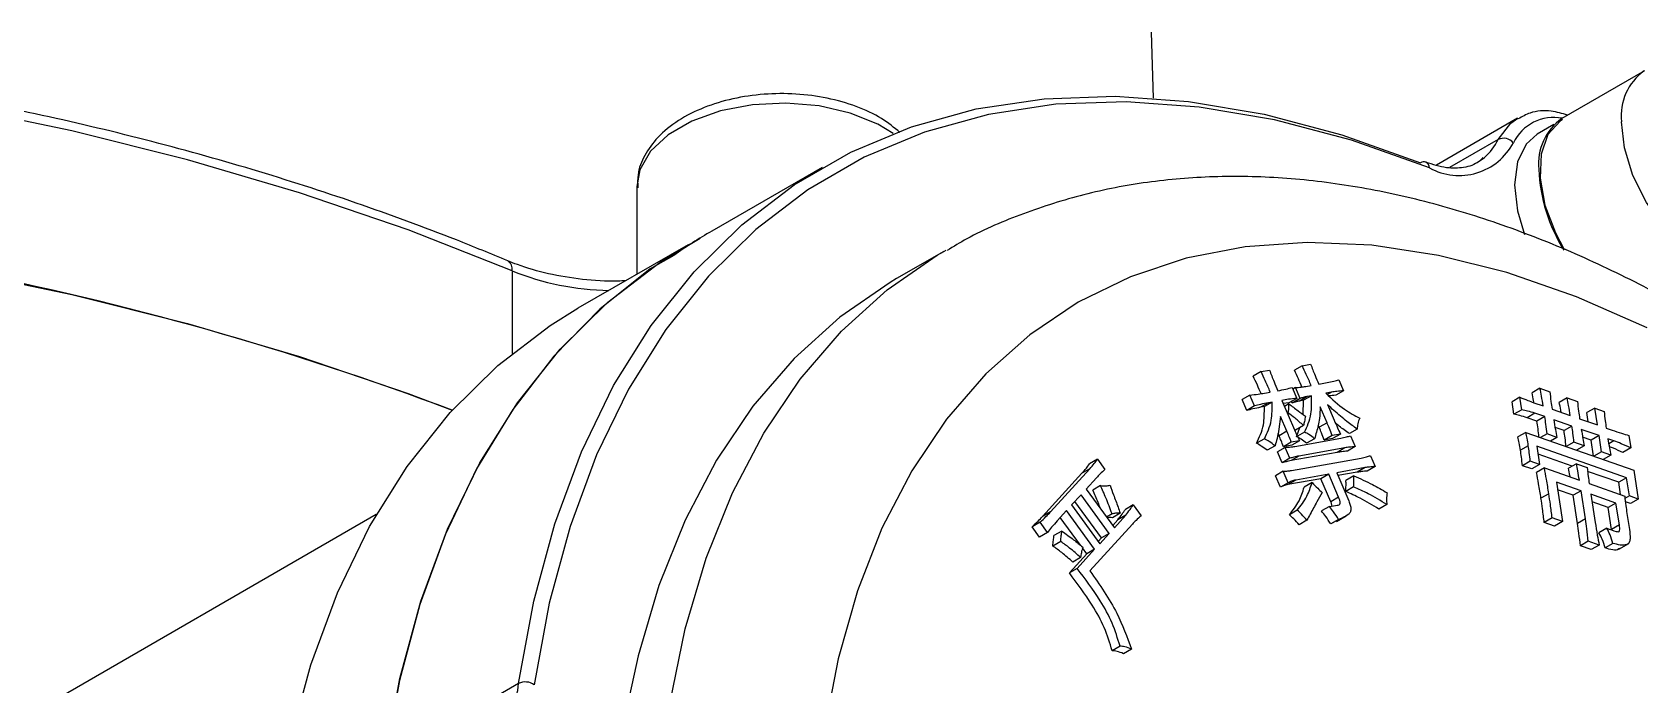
# Model space of a CAD drawing. Header units: millimetres. Extents: x 284 to 3312, y -237 to 1155.
# Drawn here: x 1906.8 to 1979.1, y 282.8 to 312.1 of the extents above; entities that cross this region are included whole.
import ezdxf

# ---------------------------------------------------------------- set-up
doc = ezdxf.new("R2010")
doc.units = ezdxf.units.MM

msp = doc.modelspace()

# ---------------------------------------------------------------- linework, layer by layer
at = {"color": 7, "linetype": 'Continuous', "lineweight": 25}
for p, q in [((1957.223, 309.135), (1957.128, 312.095)), ((1979.272, 310.361), (1975.56, 308.218)), ((1973.575, 308.226), (1969.931, 306.123)), ((1975.204, 307.943), (1974.459, 307.513)), ((1972.706, 307.274), (1970.51, 306.006)), ((1971.764, 306.242), (1972.08, 306.464)), ((1942.328, 306.013), (1937.378, 303.156)), ((1934.012, 305.157), (1934.012, 301.213)), ((1936.317, 302.543), (1931.367, 299.686)), ((1935.67, 302.066), (1934.609, 301.454)), ((1947.802, 302.246), (1945.681, 301.021)), ((1947.802, 302.246), (1947.907, 302.306)), ((1928.411, 301.366), (1928.411, 297.655)), ((1962.05, 296.841), (1961.697, 296.637)), ((1962.05, 296.841), (1962.427, 296.908)), ((1963.899, 297.108), (1963.546, 296.904)), ((1963.899, 297.108), (1964.275, 297.176)), ((1963.448, 296.129), (1963.657, 295.638)), ((1963.592, 296.123), (1963.478, 296.057)), ((1963.801, 295.634), (1963.592, 296.123)), ((1964.055, 296.175), (1964.299, 296.219)), ((1964.638, 296.279), (1965.014, 296.347)), ((1965.547, 296.472), (1965.756, 295.982)), ((1974.578, 296.092), (1974.225, 295.888)), ((1974.578, 296.092), (1975.021, 295.937)), ((1961.548, 295.79), (1961.195, 295.586)), ((1961.404, 295.096), (1961.195, 295.586)), ((1961.757, 295.3), (1961.548, 295.79)), ((1962.384, 295.444), (1962.03, 295.24)), ((1962.2, 295.875), (1962.463, 295.922)), ((1962.554, 295.473), (1962.2, 295.269)), ((1962.554, 295.473), (1962.384, 295.444)), ((1962.986, 295.551), (1963.551, 294.226)), ((1963.303, 295.434), (1963.047, 295.407)), ((1963.298, 295.388), (1963.103, 295.275)), ((1963.657, 295.638), (1963.303, 295.434)), ((1963.447, 295.43), (1963.417, 295.5)), ((1963.801, 295.634), (1963.447, 295.43)), ((1964.126, 295.722), (1963.773, 295.518)), ((1963.961, 295.552), (1963.773, 295.518)), ((1963.94, 294.913), (1963.961, 295.552)), ((1964.315, 295.756), (1963.961, 295.552)), ((1964.315, 295.756), (1964.126, 295.722)), ((1965.217, 295.917), (1964.954, 295.87)), ((1965.217, 295.917), (1965.027, 295.808)), ((1965.756, 295.982), (1965.403, 295.778)), ((1973.676, 295.69), (1973.323, 295.486)), ((1973.41, 294.925), (1973.323, 295.486)), ((1973.763, 295.129), (1973.676, 295.69)), ((1974.301, 295.446), (1974.721, 295.299)), ((1975.796, 295.666), (1975.442, 295.461)), ((1975.796, 295.666), (1976.261, 295.502)), ((1961.757, 295.3), (1961.404, 295.096)), ((1962.2, 295.269), (1962.03, 295.24)), ((1962.93, 294.827), (1962.851, 294.254)), ((1963.213, 294.165), (1962.93, 294.827)), ((1963.27, 294.981), (1963.237, 294.962)), ((1965.013, 294.548), (1964.706, 295.267)), ((1965.032, 295.357), (1965.327, 294.665)), ((1973.763, 295.129), (1973.41, 294.925)), ((1974.352, 294.976), (1973.999, 294.772)), ((1974.442, 294.616), (1973.999, 294.772)), ((1974.795, 294.821), (1974.352, 294.976)), ((1974.795, 294.821), (1974.442, 294.616)), ((1975.12, 295.158), (1975.94, 294.871)), ((1976.014, 294.393), (1975.194, 294.68)), ((1976.36, 294.723), (1977.157, 294.444)), ((1977.04, 295.202), (1976.687, 294.998)), ((1976.75, 294.587), (1976.687, 294.998)), ((1977.157, 294.444), (1977.04, 295.202)), ((1977.04, 295.202), (1977.461, 295.054)), ((1962.859, 293.961), (1962.814, 294.068)), ((1963.213, 294.165), (1962.859, 293.961)), ((1963.601, 294.216), (1963.529, 294.279)), ((1963.954, 294.421), (1963.601, 294.216)), ((1963.648, 293.915), (1963.79, 294.326)), ((1964.002, 294.119), (1963.684, 293.935)), ((1964.66, 294.343), (1964.622, 294.43)), ((1965.013, 294.548), (1964.66, 294.343)), ((1965.24, 293.968), (1964.886, 293.764)), ((1965.616, 294.036), (1965.24, 293.968)), ((1965.616, 294.036), (1965.262, 293.832)), ((1966.37, 294.262), (1966.016, 294.057)), ((1966.073, 293.961), (1966.282, 293.472)), ((1973.941, 294.111), (1973.588, 293.907)), ((1973.941, 294.111), (1978.792, 292.409)), ((1974.895, 294.042), (1974.609, 293.877)), ((1975.338, 293.887), (1974.895, 294.042)), ((1975.66, 294.189), (1975.254, 294.331)), ((1976.014, 294.393), (1975.66, 294.189)), ((1977.232, 293.966), (1976.434, 294.245)), ((1977.232, 293.966), (1976.878, 293.762)), ((1977.344, 293.236), (1977.232, 293.966)), ((1977.556, 294.304), (1977.822, 294.211)), ((1978.571, 293.974), (1978.657, 293.412)), ((1962.203, 293.829), (1961.85, 293.625)), ((1962.682, 293.512), (1962.329, 293.308)), ((1963.139, 293.437), (1962.786, 293.233)), ((1962.995, 292.744), (1962.786, 293.233)), ((1963.404, 293.671), (1963.051, 293.466)), ((1963.427, 293.534), (1963.051, 293.466)), ((1963.348, 292.948), (1963.139, 293.437)), ((1965.465, 293.215), (1963.397, 292.846)), ((1963.78, 293.738), (1963.404, 293.671)), ((1963.78, 293.738), (1963.427, 293.534)), ((1963.566, 293.483), (1965.634, 293.852)), ((1965.819, 293.419), (1963.75, 293.05)), ((1964.45, 293.828), (1964.096, 293.623)), ((1965.262, 293.832), (1964.886, 293.764)), ((1965.819, 293.419), (1965.465, 293.215)), ((1966.282, 293.472), (1965.928, 293.267)), ((1974.055, 293.514), (1973.701, 293.31)), ((1978.468, 292.072), (1974.437, 293.485)), ((1974.437, 293.485), (1974.562, 292.671)), ((1975.338, 293.887), (1975.052, 293.722)), ((1976.104, 293.671), (1975.76, 293.473)), ((1976.57, 293.508), (1976.104, 293.671)), ((1976.57, 293.508), (1976.226, 293.309)), ((1976.878, 293.762), (1976.495, 293.896)), ((1976.989, 293.042), (1976.878, 293.762)), ((1977.344, 293.236), (1977.001, 293.038)), ((1977.766, 293.088), (1977.344, 293.236)), ((1977.896, 293.733), (1977.63, 293.826)), ((1977.896, 293.733), (1977.668, 293.602)), ((1978.657, 293.412), (1978.304, 293.208)), ((1952.59, 290.539), (1954.36, 292.481)), ((1954.36, 292.481), (1954.006, 292.277)), ((1954.701, 292.901), (1954.347, 292.697)), ((1954.701, 292.901), (1955.035, 292.442)), ((1963.348, 292.948), (1962.995, 292.744)), ((1963.75, 293.05), (1963.397, 292.846)), ((1963.419, 292.402), (1966.541, 292.96)), ((1966.727, 292.527), (1965.448, 292.298)), ((1966.727, 292.527), (1966.373, 292.323)), ((1967.17, 292.576), (1966.817, 292.371)), ((1966.961, 293.065), (1967.17, 292.576)), ((1974.141, 292.819), (1973.787, 292.615)), ((1974.209, 292.467), (1973.787, 292.615)), ((1974.562, 292.671), (1974.141, 292.819)), ((1974.562, 292.671), (1974.209, 292.467)), ((1974.775, 292.517), (1974.421, 292.313)), ((1976.03, 292.599), (1974.49, 293.139)), ((1974.775, 292.517), (1976.347, 291.965)), ((1976.212, 292.704), (1975.858, 292.5)), ((1976.212, 292.704), (1976.699, 292.532)), ((1977.766, 293.088), (1977.422, 292.89)), ((1952.236, 290.335), (1954.006, 292.277)), ((1954.657, 292.073), (1954.196, 291.566)), ((1963.05, 292.367), (1962.696, 292.163)), ((1962.918, 291.644), (1962.696, 292.163)), ((1963.271, 291.848), (1962.918, 291.644)), ((1963.271, 291.848), (1963.05, 292.367)), ((1964.737, 292.03), (1963.251, 291.765)), ((1963.605, 291.969), (1963.251, 291.765)), ((1965.09, 292.234), (1963.605, 291.969)), ((1964.342, 291.853), (1963.989, 291.649)), ((1965.09, 292.234), (1964.737, 292.03)), ((1965.179, 290.993), (1964.737, 292.03)), ((1965.533, 291.197), (1965.09, 292.234)), ((1965.448, 292.298), (1965.989, 291.03)), ((1966.373, 292.323), (1965.504, 292.167)), ((1966.216, 292.157), (1965.862, 291.953)), ((1976.421, 291.488), (1975.314, 291.876)), ((1975.314, 291.876), (1975.588, 290.107)), ((1978.114, 291.868), (1976.719, 292.357)), ((1976.79, 291.81), (1978.385, 291.251)), ((1978.468, 292.072), (1978.114, 291.868)), ((1978.199, 291.317), (1978.114, 291.868)), ((1978.593, 291.258), (1978.468, 292.072)), ((1978.792, 292.409), (1978.992, 291.117)), ((1953.965, 291.313), (1953.542, 290.849)), ((1955.229, 289.575), (1953.965, 291.313)), ((1954.196, 291.566), (1955.461, 289.829)), ((1954.842, 291.724), (1954.489, 291.52)), ((1965.533, 291.197), (1965.179, 290.993)), ((1966.206, 291.66), (1965.852, 291.455)), ((1974.975, 291.357), (1974.622, 291.153)), ((1976.067, 291.284), (1975.367, 291.529)), ((1976.421, 291.488), (1976.067, 291.284)), ((1976.263, 290.02), (1976.067, 291.284)), ((1976.617, 290.224), (1976.421, 291.488)), ((1977.993, 290.936), (1976.864, 291.332)), ((1976.864, 291.332), (1977.059, 290.069)), ((1978.593, 291.258), (1978.397, 291.145)), ((1978.992, 291.117), (1978.593, 291.258)), ((1978.992, 291.117), (1978.638, 290.913)), ((1922.308, 290.415), (1905.54, 280.735)), ((1952.59, 290.539), (1952.236, 290.335)), ((1953.311, 290.596), (1952.887, 290.131)), ((1954.575, 288.858), (1953.311, 290.596)), ((1953.542, 290.849), (1954.806, 289.111)), ((1954.875, 289.371), (1953.685, 291.006)), ((1955.355, 290.449), (1955.111, 290.308)), ((1955.722, 290.483), (1955.369, 290.279)), ((1955.461, 289.829), (1955.974, 290.391)), ((1955.974, 290.391), (1955.62, 290.187)), ((1956.308, 290.85), (1955.954, 290.646)), ((1956.308, 290.85), (1956.661, 290.365)), ((1963.675, 290.618), (1963.322, 290.414)), ((1965.123, 290.784), (1964.769, 290.58)), ((1965.431, 290.101), (1965.873, 290.356)), ((1967.696, 290.871), (1967.342, 290.667)), ((1977.639, 290.732), (1976.918, 290.985)), ((1977.993, 290.936), (1977.639, 290.732)), ((1977.792, 289.75), (1977.639, 290.732)), ((1978.145, 289.954), (1977.993, 290.936)), ((1978.638, 290.913), (1978.415, 290.992)), ((1978.484, 290.472), (1978.597, 289.742)), ((1952.123, 290.073), (1951.769, 289.869)), ((1952.103, 289.41), (1951.769, 289.869)), ((1952.457, 289.614), (1952.103, 289.41)), ((1952.457, 289.614), (1952.123, 290.073)), ((1953.102, 289.677), (1952.748, 289.473)), ((1953.943, 289.037), (1953.032, 290.289)), ((1956.271, 289.982), (1954.36, 287.886)), ((1955.386, 289.931), (1955.62, 290.187)), ((1964.11, 290.169), (1963.756, 289.965)), ((1965.532, 290.204), (1965.179, 290)), ((1965.466, 290.145), (1965.179, 290)), ((1975.122, 290.271), (1974.769, 290.066)), ((1975.234, 289.903), (1974.769, 290.066)), ((1975.588, 290.107), (1975.122, 290.271)), ((1975.588, 290.107), (1975.234, 289.903)), ((1976.617, 290.224), (1976.263, 290.02)), ((1977.582, 289.806), (1977.228, 289.602)), ((1978.145, 289.954), (1977.792, 289.75)), ((1953.051, 289.208), (1952.697, 289.004)), ((1954.222, 288.654), (1954.03, 288.918)), ((1954.732, 289.213), (1954.875, 289.371)), ((1954.806, 289.111), (1955.229, 289.575)), ((1955.229, 289.575), (1954.875, 289.371)), ((1976.75, 289.222), (1976.397, 289.018)), ((1976.884, 288.846), (1976.397, 289.018)), ((1977.238, 289.05), (1976.75, 289.222)), ((1977.238, 289.05), (1976.884, 288.846)), ((1977.854, 289.126), (1977.501, 288.922)), ((1978.125, 288.867), (1978.567, 289.122)), ((1953.439, 287.795), (1954.222, 288.654)), ((1953.944, 288.489), (1953.591, 288.285)), ((1953.792, 288), (1954.575, 288.858)), ((1954.575, 288.858), (1954.222, 288.654)), ((1953.792, 288), (1953.439, 287.795)), ((1955.715, 284.503), (1955.362, 284.299)), ((1956.224, 284.373), (1955.871, 284.169)), ((1928.701, 282.827), (1922.69, 279.358))]:
    msp.add_line(p, q, dxfattribs=at)
at = {"color": 7, "linetype": 'Continuous', "lineweight": 25, "flags": 128}
for points in [[(1928.411, 301.366), (1923.732, 303.205), (1918.861, 304.87), (1913.819, 306.355), (1908.625, 307.654), (1903.301, 308.762), (1897.865, 309.675), (1892.342, 310.388), (1886.751, 310.9), (1881.116, 311.208), (1875.459, 311.311), (1869.801, 311.208), (1864.166, 310.9), (1858.575, 310.388), (1853.052, 309.675), (1847.617, 308.762), (1842.292, 307.654), (1837.098, 306.355), (1832.056, 304.87), (1827.185, 303.205), (1822.506, 301.366)], [(1928.701, 282.827), (1929.381, 286.523), (1930.323, 289.998), (1931.52, 293.233), (1932.968, 296.211), (1934.657, 298.913), (1936.578, 301.327), (1938.721, 303.438), (1941.074, 305.234), (1943.623, 306.707), (1946.355, 307.846), (1949.254, 308.647), (1952.305, 309.105), (1955.49, 309.216), (1958.792, 308.982), (1962.192, 308.402), (1965.672, 307.48), (1969.213, 306.222)], [(1969.62, 305.992), (1966.105, 307.241), (1962.651, 308.156), (1959.275, 308.731), (1955.997, 308.964), (1952.836, 308.853), (1949.807, 308.399), (1946.929, 307.604), (1944.217, 306.473), (1941.687, 305.011), (1939.351, 303.228), (1937.224, 301.132), (1935.317, 298.736), (1933.64, 296.053), (1932.203, 293.098), (1931.014, 289.886), (1930.079, 286.436), (1929.404, 282.768)], [(1945.527, 307.544), (1944.834, 307.96), (1943.597, 308.459), (1942.195, 308.781), (1940.701, 308.907), (1939.198, 308.831), (1937.765, 308.557), (1936.481, 308.1), (1935.414, 307.484), (1934.621, 306.742), (1934.147, 305.915), (1934.012, 305.157)], [(1972.706, 307.274), (1973.27, 308.01), (1973.583, 308.231)], [(1975.59, 308.166), (1975.479, 308.096), (1974.934, 307.492), (1974.627, 306.613), (1974.581, 305.527), (1974.801, 304.315), (1975.27, 303.071), (1975.669, 302.327)], [(1984.244, 301.685), (1983.811, 301.518), (1982.956, 301.5), (1982.013, 301.818), (1981.053, 302.448), (1980.145, 303.345), (1979.359, 304.44), (1978.751, 305.653), (1978.368, 306.894), (1978.236, 308.072)], [(1974.459, 307.513), (1973.953, 307.065), (1973.566, 306.269), (1973.435, 305.241), (1973.571, 304.059), (1973.886, 303.008)], [(1822.506, 294.017), (1827.185, 295.856), (1832.056, 297.521), (1837.098, 299.006), (1842.292, 300.305), (1847.617, 301.413), (1853.052, 302.326), (1858.575, 303.039), (1864.166, 303.551), (1869.801, 303.859), (1875.459, 303.962), (1881.116, 303.859), (1886.751, 303.551), (1892.342, 303.039), (1897.865, 302.326), (1903.301, 301.413), (1908.625, 300.305), (1913.819, 299.006), (1918.861, 297.521), (1923.732, 295.856), (1925.715, 295.107)], [(1922.69, 279.358), (1923.371, 283.053), (1924.312, 286.528), (1925.51, 289.764), (1926.958, 292.741), (1928.647, 295.444), (1930.568, 297.857), (1932.711, 299.968), (1935.063, 301.765), (1936.852, 302.843)], [(1979.395, 298.807), (1976.225, 300.203), (1973.094, 301.292), (1970.021, 302.065), (1967.026, 302.518), (1964.127, 302.648), (1961.341, 302.455), (1958.687, 301.939), (1956.18, 301.104), (1953.835, 299.955), (1951.668, 298.499), (1949.692, 296.745), (1947.918, 294.703), (1946.358, 292.387), (1945.021, 289.811), (1943.917, 286.99), (1943.05, 283.942), (1942.427, 280.686)], [(1935.24, 280.127), (1935.495, 281.912), (1936.186, 285.292), (1937.123, 288.459), (1938.3, 291.394), (1939.71, 294.083), (1941.346, 296.507), (1943.198, 298.655), (1945.255, 300.513), (1947.505, 302.071), (1947.802, 302.246)], [(1934.609, 301.454), (1932.346, 299.645), (1930.285, 297.537), (1928.437, 295.143), (1926.812, 292.474), (1925.418, 289.545), (1924.262, 286.372), (1923.352, 282.97), (1922.69, 279.358)], [(1945.681, 301.021), (1945.384, 300.846), (1943.133, 299.288), (1941.076, 297.43), (1939.225, 295.283), (1937.589, 292.858), (1936.179, 290.17), (1935.002, 287.234), (1934.065, 284.067), (1933.573, 281.815)], [(1917.741, 276.5), (1918.421, 280.196), (1919.362, 283.671), (1920.56, 286.906), (1922.008, 289.883), (1923.697, 292.586), (1925.618, 295), (1927.761, 297.111), (1930.114, 298.907), (1931.367, 299.686)]]:
    msp.add_lwpolyline(points, dxfattribs=at)
at = {"color": 7, "linetype": 'Continuous', "lineweight": 25}
for centre, radius, start, end in [((1980.722, 308.328), 2.499, 125.93212, 185.88225), ((1975.205, 306.227), 2.032, 79.54027, 153.81143), ((1977.003, 306.186), 2.492, 125.37932, 185.93286), ((1970.944, 308.408), 2.755, 241.287, 332.22948), ((1970.468, 308.356), 2.486, 310.43381, 334.19426), ((1972.944, 306.749), 0.576, 40.60441, 114.44757), ((1969.363, 305.995), 0.272, 72.42078, 123.44333), ((1969.319, 305.981), 0.301, 1.99278, 65.29913), ((1982.011, 306.253), 7.493, 182.47931, 211.90944), ((1877.287, 166.429), 137.489, 69.37617, 88.67824), ((1948.818, 283.339), 22.882, 119.99912, 125.07391), ((1927.959, 301.439), 0.457, 350.87014, 56.76089), ((1932.968, 312.713), 12.228, 248.11686, 268.99888), ((1925.714, 283.087), 2.998, 307.78165, 355.03406), ((1929.003, 282.215), 0.683, 54.04008, 116.25468)]:
    msp.add_arc(centre, radius, start, end, dxfattribs=at)
for points, knots in [([(1928.21, 301.821), (1927.446, 302.136), (1925.231, 303.048), (1921.428, 304.442), (1916.761, 305.945), (1911.947, 307.283), (1907.006, 308.453), (1901.955, 309.451), (1896.812, 310.274), (1891.595, 310.919), (1886.321, 311.383), (1881.009, 311.665), (1875.677, 311.764), (1870.345, 311.68), (1865.031, 311.413), (1859.754, 310.963), (1854.531, 310.334), (1849.381, 309.526), (1844.322, 308.542), (1839.372, 307.386), (1834.548, 306.062), (1829.868, 304.571), (1825.929, 303.144), (1823.592, 302.185), (1822.707, 301.821)], [0, 0, 0, 0, 0.024928, 0.072264, 0.119597, 0.166923, 0.214242, 0.261555, 0.308863, 0.356166, 0.403466, 0.450763, 0.498059, 0.545355, 0.592652, 0.63995, 0.687251, 0.734556, 0.781865, 0.829181, 0.876503, 0.923833, 0.971172, 1, 1, 1, 1]), ([(1945.825, 307.588), (1945.563, 307.804), (1945.002, 308.266), (1943.883, 308.782), (1942.576, 309.159), (1941.161, 309.344), (1939.717, 309.335), (1938.309, 309.129), (1936.998, 308.732), (1935.845, 308.15), (1934.943, 307.42), (1934.343, 306.586), (1934.025, 305.799), (1934.045, 305.296), (1934.053, 305.099)], [0, 0, 0, 0, 0.077546, 0.165744, 0.254899, 0.343786, 0.432509, 0.521449, 0.610942, 0.701478, 0.793292, 0.873731, 0.950416, 1, 1, 1, 1]), ([(1975.819, 308.367), (1975.574, 308.437), (1974.993, 308.604), (1974.217, 308.546), (1973.776, 308.297), (1973.605, 308.2)], [0, 0, 0, 0, 0.3078678, 0.7304843, 1, 1, 1, 1]), ([(1972.017, 306.458), (1971.96, 306.399), (1971.725, 306.154), (1971.187, 305.995), (1970.385, 305.948), (1969.768, 306.149), (1969.452, 306.252)], [0, 0, 0, 0, 0.100253, 0.414957, 0.700718, 1, 1, 1, 1]), ([(2010.11, 193.928), (2010.494, 194.136), (2011.689, 194.784), (2013.52, 196.162), (2015.59, 198.032), (2017.461, 200.162), (2019.138, 202.527), (2020.61, 205.125), (2021.871, 207.945), (2022.911, 210.977), (2023.724, 214.205), (2024.303, 217.612), (2024.645, 221.177), (2024.747, 224.879), (2024.613, 228.696), (2024.243, 232.607), (2023.642, 236.59), (2022.815, 240.626), (2021.769, 244.694), (2020.509, 248.776), (2019.043, 252.852), (2017.38, 256.902), (2015.527, 260.906), (2013.495, 264.847), (2011.292, 268.705), (2008.931, 272.462), (2006.423, 276.098), (2003.778, 279.597), (2001.009, 282.942), (1998.13, 286.115), (1995.152, 289.1), (1992.088, 291.884), (1988.952, 294.449), (1985.757, 296.784), (1982.517, 298.874), (1979.246, 300.706), (1975.959, 302.268), (1972.673, 303.546), (1969.406, 304.531), (1966.177, 305.213), (1963.008, 305.586), (1959.921, 305.646), (1956.94, 305.395), (1954.081, 304.844), (1951.374, 303.979), (1949.322, 303.122), (1948.235, 302.461), (1947.943, 302.283)], [0, 0, 0, 0, 0.010229, 0.031763, 0.053305, 0.074953, 0.096791, 0.118874, 0.141226, 0.163837, 0.186669, 0.209671, 0.232786, 0.255968, 0.279176, 0.302379, 0.325561, 0.348717, 0.371844, 0.394943, 0.418017, 0.441071, 0.46411, 0.487139, 0.510163, 0.53319, 0.556222, 0.579265, 0.602325, 0.625409, 0.648521, 0.671667, 0.694851, 0.718075, 0.741338, 0.764637, 0.787959, 0.811275, 0.834546, 0.857722, 0.880741, 0.90354, 0.926069, 0.948305, 0.970262, 0.991989, 1, 1, 1, 1]), ([(1933.515, 300.926), (1933.394, 300.918), (1932.746, 300.875), (1931.555, 300.968), (1930.027, 301.213), (1928.922, 301.535), (1928.354, 301.763), (1928.21, 301.821)], [0, 0, 0, 0, 0.064182, 0.345067, 0.625537, 0.904756, 1, 1, 1, 1]), ([(1962.463, 295.922), (1962.389, 296.094), (1962.257, 296.402), (1962.114, 296.707), (1962.05, 296.841)], [0, 0, 0, 0, 0.560003, 1, 1, 1, 1]), ([(1962.427, 296.908), (1962.494, 296.735), (1962.614, 296.426), (1962.744, 296.118), (1962.802, 295.982)], [0, 0, 0, 0, 0.559984, 1, 1, 1, 1]), ([(1963.887, 296.149), (1963.835, 296.271), (1963.727, 296.524), (1963.607, 296.775), (1963.546, 296.904)], [0, 0, 0, 0, 0.482098, 1, 1, 1, 1]), ([(1964.299, 296.219), (1964.228, 296.386), (1964.101, 296.684), (1963.961, 296.979), (1963.899, 297.108)], [0, 0, 0, 0, 0.560042, 1, 1, 1, 1]), ([(1964.275, 297.176), (1964.34, 297.008), (1964.456, 296.709), (1964.582, 296.411), (1964.638, 296.279)], [0, 0, 0, 0, 0.55998, 1, 1, 1, 1]), ([(1962.051, 295.852), (1961.996, 295.98), (1961.883, 296.242), (1961.76, 296.503), (1961.697, 296.637)], [0, 0, 0, 0, 0.4849246, 1, 1, 1, 1]), ([(1962.802, 295.982), (1962.924, 296.006), (1963.143, 296.047), (1963.355, 296.104), (1963.448, 296.129)], [0, 0, 0, 0, 0.559988, 1, 1, 1, 1]), ([(1963.592, 296.123), (1963.68, 296.128), (1963.837, 296.138), (1963.988, 296.164), (1964.055, 296.175)], [0, 0, 0, 0, 0.5599737, 1, 1, 1, 1]), ([(1965.014, 296.347), (1965.115, 296.367), (1965.296, 296.402), (1965.47, 296.45), (1965.547, 296.472)], [0, 0, 0, 0, 0.559983, 1, 1, 1, 1]), ([(1974.721, 295.299), (1974.698, 295.446), (1974.656, 295.709), (1974.602, 295.975), (1974.578, 296.092)], [0, 0, 0, 0, 0.560013, 1, 1, 1, 1]), ([(1961.548, 295.79), (1961.671, 295.803), (1961.891, 295.825), (1962.106, 295.86), (1962.2, 295.875)], [0, 0, 0, 0, 0.559992, 1, 1, 1, 1]), ([(1962.384, 295.444), (1962.265, 295.421), (1962.054, 295.379), (1961.848, 295.324), (1961.757, 295.3)], [0, 0, 0, 0, 0.559997, 1, 1, 1, 1]), ([(1962.203, 293.829), (1962.328, 294.088), (1962.549, 294.551), (1962.552, 295.191), (1962.554, 295.473)], [0, 0, 0, 0, 0.559449, 1, 1, 1, 1]), ([(1963.657, 295.638), (1963.53, 295.627), (1963.303, 295.605), (1963.083, 295.568), (1962.986, 295.551)], [0, 0, 0, 0, 0.559982, 1, 1, 1, 1]), ([(1963.27, 294.981), (1963.283, 295.052), (1963.307, 295.178), (1963.301, 295.324), (1963.298, 295.388)], [0, 0, 0, 0, 0.560158, 1, 1, 1, 1]), ([(1963.298, 295.388), (1963.437, 295.288), (1963.684, 295.109), (1963.93, 294.921), (1964.039, 294.839)], [0, 0, 0, 0, 0.559994, 1, 1, 1, 1]), ([(1963.773, 295.518), (1963.711, 295.505), (1963.6, 295.481), (1963.494, 295.445), (1963.447, 295.43)], [0, 0, 0, 0, 0.559975, 1, 1, 1, 1]), ([(1964.126, 295.722), (1964.064, 295.709), (1963.953, 295.685), (1963.847, 295.649), (1963.801, 295.634)], [0, 0, 0, 0, 0.559975, 1, 1, 1, 1]), ([(1964.002, 294.119), (1964.121, 294.377), (1964.334, 294.837), (1964.32, 295.475), (1964.315, 295.756)], [0, 0, 0, 0, 0.560092, 1, 1, 1, 1]), ([(1964.954, 295.87), (1965.234, 295.61), (1965.734, 295.146), (1966.256, 294.87), (1966.485, 294.749)], [0, 0, 0, 0, 0.560103, 1, 1, 1, 1]), ([(1965.403, 295.778), (1965.3, 295.771), (1965.197, 295.764), (1965.097, 295.749), (1965.097, 295.749)], [0, 0, 0, 0, 0.995863, 1, 1, 1, 1]), ([(1965.756, 295.982), (1965.654, 295.974), (1965.471, 295.959), (1965.295, 295.93), (1965.217, 295.917)], [0, 0, 0, 0, 0.5599801, 1, 1, 1, 1]), ([(1973.676, 295.69), (1973.793, 295.643), (1974.002, 295.558), (1974.209, 295.48), (1974.301, 295.446)], [0, 0, 0, 0, 0.560012, 1, 1, 1, 1]), ([(1974.309, 295.443), (1974.304, 295.474), (1974.28, 295.621), (1974.249, 295.771), (1974.225, 295.888)], [0, 0, 0, 0, 0.213597, 1, 1, 1, 1]), ([(1975.021, 295.937), (1975.037, 295.793), (1975.065, 295.535), (1975.103, 295.273), (1975.12, 295.158)], [0, 0, 0, 0, 0.559996, 1, 1, 1, 1]), ([(1975.527, 295.016), (1975.522, 295.047), (1975.497, 295.195), (1975.466, 295.344), (1975.442, 295.461)], [0, 0, 0, 0, 0.213594, 1, 1, 1, 1]), ([(1975.94, 294.871), (1975.916, 295.019), (1975.873, 295.282), (1975.819, 295.548), (1975.796, 295.666)], [0, 0, 0, 0, 0.559988, 1, 1, 1, 1]), ([(1976.261, 295.502), (1976.277, 295.358), (1976.305, 295.1), (1976.343, 294.838), (1976.36, 294.723)], [0, 0, 0, 0, 0.5599958, 1, 1, 1, 1]), ([(1962.03, 295.24), (1961.912, 295.216), (1961.7, 295.175), (1961.494, 295.12), (1961.404, 295.096)], [0, 0, 0, 0, 0.559997, 1, 1, 1, 1]), ([(1961.85, 293.625), (1961.974, 293.884), (1962.196, 294.347), (1962.199, 294.987), (1962.2, 295.269)], [0, 0, 0, 0, 0.559449, 1, 1, 1, 1]), ([(1963.954, 294.421), (1963.828, 294.534), (1963.603, 294.736), (1963.372, 294.906), (1963.27, 294.981)], [0, 0, 0, 0, 0.560011, 1, 1, 1, 1]), ([(1964.039, 294.839), (1964.027, 294.757), (1964.006, 294.612), (1963.97, 294.479), (1963.954, 294.421)], [0, 0, 0, 0, 0.559913, 1, 1, 1, 1]), ([(1964.706, 295.267), (1964.699, 295.088), (1964.687, 294.792), (1964.626, 294.411), (1964.54, 294.116), (1964.48, 293.924), (1964.45, 293.828)], [0, 0, 0, 0, 0.340071, 0.559901, 0.779943, 1, 1, 1, 1]), ([(1966.37, 294.262), (1966.215, 294.371), (1965.961, 294.551), (1965.613, 294.841), (1965.321, 295.095), (1965.128, 295.27), (1965.032, 295.357)], [0, 0, 0, 0, 0.33995, 0.559957, 0.779983, 1, 1, 1, 1]), ([(1965.327, 294.665), (1965.38, 294.547), (1965.473, 294.337), (1965.572, 294.128), (1965.616, 294.036)], [0, 0, 0, 0, 0.559975, 1, 1, 1, 1]), ([(1966.485, 294.749), (1966.449, 294.67), (1966.386, 294.528), (1966.375, 294.343), (1966.37, 294.262)], [0, 0, 0, 0, 0.560542, 1, 1, 1, 1]), ([(1973.999, 294.772), (1973.888, 294.803), (1973.691, 294.86), (1973.496, 294.905), (1973.41, 294.925)], [0, 0, 0, 0, 0.559954, 1, 1, 1, 1]), ([(1974.352, 294.976), (1974.242, 295.007), (1974.044, 295.064), (1973.849, 295.109), (1973.763, 295.129)], [0, 0, 0, 0, 0.559954, 1, 1, 1, 1]), ([(1974.895, 294.042), (1974.879, 294.186), (1974.851, 294.444), (1974.813, 294.705), (1974.795, 294.821)], [0, 0, 0, 0, 0.559982, 1, 1, 1, 1]), ([(1975.194, 294.68), (1975.218, 294.533), (1975.261, 294.27), (1975.314, 294.004), (1975.338, 293.887)], [0, 0, 0, 0, 0.559985, 1, 1, 1, 1]), ([(1977.461, 295.054), (1977.476, 294.916), (1977.501, 294.668), (1977.539, 294.415), (1977.556, 294.304)], [0, 0, 0, 0, 0.559965, 1, 1, 1, 1]), ([(1962.851, 294.254), (1962.825, 294.111), (1962.779, 293.855), (1962.712, 293.617), (1962.682, 293.512)], [0, 0, 0, 0, 0.559937, 1, 1, 1, 1]), ([(1963.051, 293.466), (1963.019, 293.559), (1962.961, 293.725), (1962.891, 293.889), (1962.859, 293.961)], [0, 0, 0, 0, 0.559837, 1, 1, 1, 1]), ([(1963.404, 293.671), (1963.372, 293.763), (1963.315, 293.929), (1963.244, 294.093), (1963.213, 294.165)], [0, 0, 0, 0, 0.559837, 1, 1, 1, 1]), ([(1963.551, 294.226), (1963.592, 294.134), (1963.665, 293.97), (1963.745, 293.809), (1963.78, 293.738)], [0, 0, 0, 0, 0.5599497, 1, 1, 1, 1]), ([(1964.45, 293.828), (1964.367, 293.895), (1964.219, 294.016), (1964.068, 294.088), (1964.002, 294.119)], [0, 0, 0, 0, 0.559642, 1, 1, 1, 1]), ([(1964.886, 293.764), (1964.846, 293.872), (1964.775, 294.066), (1964.695, 294.259), (1964.66, 294.343)], [0, 0, 0, 0, 0.5599827, 1, 1, 1, 1]), ([(1965.24, 293.968), (1965.2, 294.076), (1965.128, 294.27), (1965.048, 294.463), (1965.013, 294.548)], [0, 0, 0, 0, 0.5599827, 1, 1, 1, 1]), ([(1966.016, 294.057), (1965.862, 294.166), (1965.65, 294.314), (1965.442, 294.488), (1965.386, 294.535)], [0, 0, 0, 0, 0.729541, 1, 1, 1, 1]), ([(1965.634, 293.852), (1965.717, 293.87), (1965.866, 293.901), (1966.01, 293.943), (1966.073, 293.961)], [0, 0, 0, 0, 0.55999, 1, 1, 1, 1]), ([(1974.055, 293.514), (1974.037, 293.624), (1974.005, 293.822), (1973.961, 294.023), (1973.941, 294.111)], [0, 0, 0, 0, 0.559965, 1, 1, 1, 1]), ([(1974.534, 293.903), (1974.52, 294.026), (1974.495, 294.262), (1974.459, 294.501), (1974.442, 294.616)], [0, 0, 0, 0, 0.519589, 1, 1, 1, 1]), ([(1975.751, 293.467), (1975.737, 293.601), (1975.712, 293.839), (1975.676, 294.082), (1975.66, 294.189)], [0, 0, 0, 0, 0.559999, 1, 1, 1, 1]), ([(1976.104, 293.671), (1976.09, 293.805), (1976.065, 294.043), (1976.03, 294.286), (1976.014, 294.393)], [0, 0, 0, 0, 0.559999, 1, 1, 1, 1]), ([(1976.434, 294.245), (1976.457, 294.108), (1976.498, 293.864), (1976.548, 293.616), (1976.57, 293.508)], [0, 0, 0, 0, 0.5599837, 1, 1, 1, 1]), ([(1977.822, 294.211), (1977.962, 294.165), (1978.212, 294.082), (1978.461, 294.007), (1978.571, 293.974)], [0, 0, 0, 0, 0.559993, 1, 1, 1, 1]), ([(1962.329, 293.308), (1962.24, 293.371), (1962.08, 293.483), (1961.92, 293.582), (1961.85, 293.625)], [0, 0, 0, 0, 0.559972, 1, 1, 1, 1]), ([(1962.682, 293.512), (1962.593, 293.575), (1962.434, 293.687), (1962.274, 293.786), (1962.203, 293.829)], [0, 0, 0, 0, 0.559972, 1, 1, 1, 1]), ([(1963.139, 293.437), (1963.22, 293.443), (1963.365, 293.452), (1963.504, 293.473), (1963.566, 293.483)], [0, 0, 0, 0, 0.559986, 1, 1, 1, 1]), ([(1964.096, 293.623), (1964.013, 293.691), (1963.865, 293.812), (1963.715, 293.883), (1963.648, 293.915)], [0, 0, 0, 0, 0.559642, 1, 1, 1, 1]), ([(1965.928, 293.267), (1965.841, 293.26), (1965.685, 293.247), (1965.532, 293.225), (1965.465, 293.215)], [0, 0, 0, 0, 0.5600147, 1, 1, 1, 1]), ([(1966.282, 293.472), (1966.195, 293.464), (1966.039, 293.451), (1965.886, 293.429), (1965.819, 293.419)], [0, 0, 0, 0, 0.5600147, 1, 1, 1, 1]), ([(1973.701, 293.31), (1973.683, 293.42), (1973.651, 293.618), (1973.607, 293.819), (1973.588, 293.907)], [0, 0, 0, 0, 0.559965, 1, 1, 1, 1]), ([(1973.787, 292.615), (1973.774, 292.744), (1973.751, 292.973), (1973.717, 293.207), (1973.701, 293.31)], [0, 0, 0, 0, 0.559995, 1, 1, 1, 1]), ([(1974.141, 292.819), (1974.128, 292.948), (1974.105, 293.177), (1974.07, 293.411), (1974.055, 293.514)], [0, 0, 0, 0, 0.559995, 1, 1, 1, 1]), ([(1977.63, 293.826), (1977.652, 293.689), (1977.692, 293.445), (1977.743, 293.197), (1977.766, 293.088)], [0, 0, 0, 0, 0.5599939, 1, 1, 1, 1]), ([(1978.304, 293.208), (1978.161, 293.273), (1977.956, 293.366), (1977.753, 293.446), (1977.691, 293.47)], [0, 0, 0, 0, 0.696022, 1, 1, 1, 1]), ([(1978.657, 293.412), (1978.515, 293.477), (1978.26, 293.592), (1978.007, 293.69), (1977.896, 293.733)], [0, 0, 0, 0, 0.560028, 1, 1, 1, 1]), ([(1954.006, 292.277), (1954.072, 292.352), (1954.19, 292.486), (1954.299, 292.632), (1954.347, 292.697)], [0, 0, 0, 0, 0.5599852, 1, 1, 1, 1]), ([(1954.36, 292.481), (1954.426, 292.556), (1954.544, 292.69), (1954.653, 292.837), (1954.701, 292.901)], [0, 0, 0, 0, 0.5599852, 1, 1, 1, 1]), ([(1963.397, 292.846), (1963.321, 292.829), (1963.185, 292.8), (1963.053, 292.761), (1962.995, 292.744)], [0, 0, 0, 0, 0.559987, 1, 1, 1, 1]), ([(1963.75, 293.05), (1963.674, 293.033), (1963.538, 293.004), (1963.406, 292.965), (1963.348, 292.948)], [0, 0, 0, 0, 0.559987, 1, 1, 1, 1]), ([(1966.541, 292.96), (1966.621, 292.976), (1966.764, 293.005), (1966.901, 293.047), (1966.961, 293.065)], [0, 0, 0, 0, 0.559975, 1, 1, 1, 1]), ([(1967.17, 292.576), (1967.086, 292.57), (1966.935, 292.561), (1966.79, 292.537), (1966.727, 292.527)], [0, 0, 0, 0, 0.559979, 1, 1, 1, 1]), ([(1974.975, 291.357), (1974.941, 291.573), (1974.881, 291.957), (1974.807, 292.346), (1974.775, 292.517)], [0, 0, 0, 0, 0.560005, 1, 1, 1, 1]), ([(1975.934, 292.11), (1975.931, 292.131), (1975.909, 292.26), (1975.882, 292.39), (1975.858, 292.5)], [0, 0, 0, 0, 0.162335, 1, 1, 1, 1]), ([(1976.347, 291.965), (1976.325, 292.102), (1976.286, 292.347), (1976.234, 292.595), (1976.212, 292.704)], [0, 0, 0, 0, 0.5599762, 1, 1, 1, 1]), ([(1976.699, 292.532), (1976.713, 292.399), (1976.739, 292.16), (1976.775, 291.917), (1976.79, 291.81)], [0, 0, 0, 0, 0.5599795, 1, 1, 1, 1]), ([(1955.035, 292.442), (1954.962, 292.377), (1954.831, 292.26), (1954.711, 292.13), (1954.657, 292.073)], [0, 0, 0, 0, 0.559982, 1, 1, 1, 1]), ([(1963.251, 291.765), (1963.185, 291.75), (1963.068, 291.723), (1962.964, 291.668), (1962.918, 291.644)], [0, 0, 0, 0, 0.55997, 1, 1, 1, 1]), ([(1963.05, 292.367), (1963.12, 292.37), (1963.245, 292.377), (1963.366, 292.395), (1963.419, 292.402)], [0, 0, 0, 0, 0.55998, 1, 1, 1, 1]), ([(1963.605, 291.969), (1963.539, 291.954), (1963.421, 291.927), (1963.317, 291.872), (1963.271, 291.848)], [0, 0, 0, 0, 0.55997, 1, 1, 1, 1]), ([(1963.675, 290.618), (1963.832, 290.813), (1964.111, 291.161), (1964.272, 291.642), (1964.342, 291.853)], [0, 0, 0, 0, 0.559677, 1, 1, 1, 1]), ([(1964.342, 291.853), (1964.426, 291.769), (1964.576, 291.617), (1964.728, 291.472), (1964.795, 291.408)], [0, 0, 0, 0, 0.559989, 1, 1, 1, 1]), ([(1965.852, 291.455), (1965.858, 291.546), (1965.87, 291.707), (1965.865, 291.877), (1965.862, 291.953)], [0, 0, 0, 0, 0.560011, 1, 1, 1, 1]), ([(1966.206, 291.66), (1966.212, 291.75), (1966.223, 291.911), (1966.218, 292.082), (1966.216, 292.157)], [0, 0, 0, 0, 0.560011, 1, 1, 1, 1]), ([(1966.216, 292.157), (1966.494, 292.035), (1966.992, 291.818), (1967.492, 291.527), (1967.713, 291.4)], [0, 0, 0, 0, 0.560049, 1, 1, 1, 1]), ([(1966.817, 292.371), (1966.732, 292.366), (1966.582, 292.357), (1966.437, 292.333), (1966.373, 292.323)], [0, 0, 0, 0, 0.559979, 1, 1, 1, 1]), ([(1974.622, 291.153), (1974.588, 291.369), (1974.528, 291.753), (1974.454, 292.142), (1974.421, 292.313)], [0, 0, 0, 0, 0.560005, 1, 1, 1, 1]), ([(1954.831, 290.694), (1954.798, 290.783), (1954.695, 291.06), (1954.572, 291.334), (1954.489, 291.52)], [0, 0, 0, 0, 0.322052, 1, 1, 1, 1]), ([(1954.842, 291.724), (1954.927, 291.714), (1955.078, 291.696), (1955.213, 291.723), (1955.272, 291.735)], [0, 0, 0, 0, 0.560095, 1, 1, 1, 1]), ([(1955.355, 290.449), (1955.268, 290.688), (1955.111, 291.115), (1954.924, 291.538), (1954.842, 291.724)], [0, 0, 0, 0, 0.5600233, 1, 1, 1, 1]), ([(1955.272, 291.735), (1955.321, 291.593), (1955.402, 291.359), (1955.524, 291.034), (1955.626, 290.759), (1955.69, 290.575), (1955.722, 290.483)], [0, 0, 0, 0, 0.339965, 0.559982, 0.779997, 1, 1, 1, 1]), ([(1963.322, 290.414), (1963.478, 290.609), (1963.758, 290.957), (1963.918, 291.438), (1963.989, 291.649)], [0, 0, 0, 0, 0.559677, 1, 1, 1, 1]), ([(1964.795, 291.408), (1964.714, 291.271), (1964.58, 291.047), (1964.407, 290.719), (1964.258, 290.444), (1964.159, 290.261), (1964.11, 290.169)], [0, 0, 0, 0, 0.339984, 0.55999, 0.779995, 1, 1, 1, 1]), ([(1965.123, 290.784), (1965.241, 290.8), (1965.389, 290.819), (1965.558, 290.853), (1965.623, 290.922), (1965.586, 291.066), (1965.551, 291.153), (1965.533, 291.197)], [0, 0, 0, 0, 0.501858, 0.627272, 0.749488, 0.874589, 1, 1, 1, 1]), ([(1967.342, 290.667), (1967.064, 290.836), (1966.565, 291.139), (1966.07, 291.359), (1965.852, 291.455)], [0, 0, 0, 0, 0.559743, 1, 1, 1, 1]), ([(1967.696, 290.871), (1967.417, 291.04), (1966.919, 291.343), (1966.424, 291.563), (1966.206, 291.66)], [0, 0, 0, 0, 0.559743, 1, 1, 1, 1]), ([(1967.713, 291.4), (1967.701, 291.306), (1967.681, 291.139), (1967.691, 290.953), (1967.696, 290.871)], [0, 0, 0, 0, 0.560042, 1, 1, 1, 1]), ([(1974.769, 290.066), (1974.745, 290.268), (1974.703, 290.627), (1974.646, 290.993), (1974.622, 291.153)], [0, 0, 0, 0, 0.559976, 1, 1, 1, 1]), ([(1975.122, 290.271), (1975.099, 290.472), (1975.056, 290.832), (1975, 291.197), (1974.975, 291.357)], [0, 0, 0, 0, 0.559976, 1, 1, 1, 1]), ([(1978.385, 291.251), (1978.401, 291.107), (1978.429, 290.849), (1978.467, 290.587), (1978.484, 290.472)], [0, 0, 0, 0, 0.559982, 1, 1, 1, 1]), ([(1951.769, 289.869), (1951.859, 289.953), (1952.018, 290.102), (1952.17, 290.264), (1952.236, 290.335)], [0, 0, 0, 0, 0.55999, 1, 1, 1, 1]), ([(1952.123, 290.073), (1952.212, 290.157), (1952.372, 290.306), (1952.523, 290.468), (1952.59, 290.539)], [0, 0, 0, 0, 0.55999, 1, 1, 1, 1]), ([(1955.722, 290.483), (1955.651, 290.485), (1955.523, 290.488), (1955.406, 290.461), (1955.355, 290.449)], [0, 0, 0, 0, 0.559759, 1, 1, 1, 1]), ([(1955.62, 290.187), (1955.684, 290.271), (1955.799, 290.42), (1955.907, 290.577), (1955.954, 290.646)], [0, 0, 0, 0, 0.560005, 1, 1, 1, 1]), ([(1955.974, 290.391), (1956.038, 290.475), (1956.152, 290.624), (1956.26, 290.781), (1956.308, 290.85)], [0, 0, 0, 0, 0.560005, 1, 1, 1, 1]), ([(1956.661, 290.365), (1956.585, 290.299), (1956.449, 290.179), (1956.325, 290.042), (1956.271, 289.982)], [0, 0, 0, 0, 0.5599127, 1, 1, 1, 1]), ([(1963.756, 289.965), (1963.677, 290.055), (1963.537, 290.214), (1963.387, 290.353), (1963.322, 290.414)], [0, 0, 0, 0, 0.559929, 1, 1, 1, 1]), ([(1964.11, 290.169), (1964.031, 290.259), (1963.89, 290.418), (1963.741, 290.557), (1963.675, 290.618)], [0, 0, 0, 0, 0.559929, 1, 1, 1, 1]), ([(1965.179, 290), (1965.106, 290.112), (1964.977, 290.313), (1964.833, 290.498), (1964.769, 290.58)], [0, 0, 0, 0, 0.559965, 1, 1, 1, 1]), ([(1965.532, 290.204), (1965.46, 290.317), (1965.33, 290.517), (1965.186, 290.703), (1965.123, 290.784)], [0, 0, 0, 0, 0.559965, 1, 1, 1, 1]), ([(1965.24, 290.802), (1965.237, 290.821), (1965.228, 290.883), (1965.2, 290.948), (1965.179, 290.993)], [0, 0, 0, 0, 0.306873, 1, 1, 1, 1]), ([(1965.989, 291.03), (1966.014, 290.967), (1966.063, 290.84), (1966.091, 290.652), (1966.055, 290.502), (1965.873, 290.334), (1965.684, 290.262), (1965.532, 290.204)], [0, 0, 0, 0, 0.125144, 0.249957, 0.374553, 0.499614, 1, 1, 1, 1]), ([(1952.887, 290.131), (1952.805, 290.037), (1952.657, 289.87), (1952.518, 289.692), (1952.457, 289.614)], [0, 0, 0, 0, 0.559994, 1, 1, 1, 1]), ([(1953.051, 289.208), (1953.059, 289.297), (1953.072, 289.456), (1953.093, 289.609), (1953.102, 289.677)], [0, 0, 0, 0, 0.559976, 1, 1, 1, 1]), ([(1953.102, 289.677), (1953.278, 289.55), (1953.593, 289.323), (1953.903, 289.071), (1954.04, 288.96)], [0, 0, 0, 0, 0.560037, 1, 1, 1, 1]), ([(1955.369, 290.279), (1955.296, 290.283), (1955.217, 290.286), (1955.145, 290.272), (1955.139, 290.271)], [0, 0, 0, 0, 0.912769, 1, 1, 1, 1]), ([(1976.397, 289.018), (1976.375, 289.204), (1976.335, 289.536), (1976.285, 289.872), (1976.263, 290.02)], [0, 0, 0, 0, 0.559999, 1, 1, 1, 1]), ([(1976.75, 289.222), (1976.728, 289.408), (1976.689, 289.74), (1976.639, 290.076), (1976.617, 290.224)], [0, 0, 0, 0, 0.559999, 1, 1, 1, 1]), ([(1977.059, 290.069), (1977.09, 289.88), (1977.145, 289.541), (1977.209, 289.2), (1977.238, 289.05)], [0, 0, 0, 0, 0.559993, 1, 1, 1, 1]), ([(1977.501, 288.922), (1977.464, 289.051), (1977.397, 289.281), (1977.28, 289.504), (1977.228, 289.602)], [0, 0, 0, 0, 0.560067, 1, 1, 1, 1]), ([(1977.582, 289.806), (1977.721, 289.752), (1977.895, 289.685), (1978.078, 289.645), (1978.14, 289.654), (1978.172, 289.757), (1978.157, 289.866), (1978.145, 289.954)], [0, 0, 0, 0, 0.500903, 0.626127, 0.688356, 0.75084, 1, 1, 1, 1]), ([(1977.854, 289.126), (1977.817, 289.255), (1977.751, 289.485), (1977.633, 289.708), (1977.582, 289.806)], [0, 0, 0, 0, 0.560067, 1, 1, 1, 1]), ([(1978.597, 289.742), (1978.615, 289.602), (1978.641, 289.393), (1978.6, 289.15), (1978.361, 288.989), (1978.08, 289.065), (1977.854, 289.126)], [0, 0, 0, 0, 0.250416, 0.375569, 0.499783, 1, 1, 1, 1]), ([(1952.697, 289.004), (1952.705, 289.093), (1952.719, 289.252), (1952.739, 289.405), (1952.748, 289.473)], [0, 0, 0, 0, 0.559976, 1, 1, 1, 1]), ([(1953.591, 288.285), (1953.427, 288.432), (1953.133, 288.695), (1952.831, 288.91), (1952.697, 289.004)], [0, 0, 0, 0, 0.559905, 1, 1, 1, 1]), ([(1953.944, 288.489), (1953.78, 288.636), (1953.487, 288.899), (1953.184, 289.114), (1953.051, 289.208)], [0, 0, 0, 0, 0.559905, 1, 1, 1, 1]), ([(1954.04, 288.96), (1954.017, 288.876), (1953.977, 288.726), (1953.954, 288.561), (1953.944, 288.489)], [0, 0, 0, 0, 0.560152, 1, 1, 1, 1]), ([(1978.161, 288.904), (1978.149, 288.894), (1977.996, 288.759), (1977.738, 288.844), (1977.501, 288.922)], [0, 0, 0, 0, 0.078678, 1, 1, 1, 1]), ([(1955.362, 284.299), (1955.255, 284.647), (1955.042, 285.345), (1954.375, 286.553), (1953.794, 287.324), (1953.439, 287.795)], [0, 0, 0, 0, 0.280003, 0.559628, 1, 1, 1, 1]), ([(1955.715, 284.503), (1955.609, 284.851), (1955.396, 285.549), (1954.728, 286.757), (1954.147, 287.528), (1953.792, 288)], [0, 0, 0, 0, 0.280003, 0.559628, 1, 1, 1, 1]), ([(1954.36, 287.886), (1954.798, 287.266), (1955.58, 286.16), (1956.028, 284.918), (1956.224, 284.373)], [0, 0, 0, 0, 0.560586, 1, 1, 1, 1]), ([(1955.871, 284.169), (1955.772, 284.21), (1955.596, 284.283), (1955.433, 284.294), (1955.362, 284.299)], [0, 0, 0, 0, 0.560733, 1, 1, 1, 1]), ([(1956.224, 284.373), (1956.126, 284.414), (1955.949, 284.487), (1955.787, 284.498), (1955.715, 284.503)], [0, 0, 0, 0, 0.560733, 1, 1, 1, 1])]:
    msp.add_open_spline(points, degree=3, knots=knots, dxfattribs=at)

doc.saveas('drawing.dxf')
